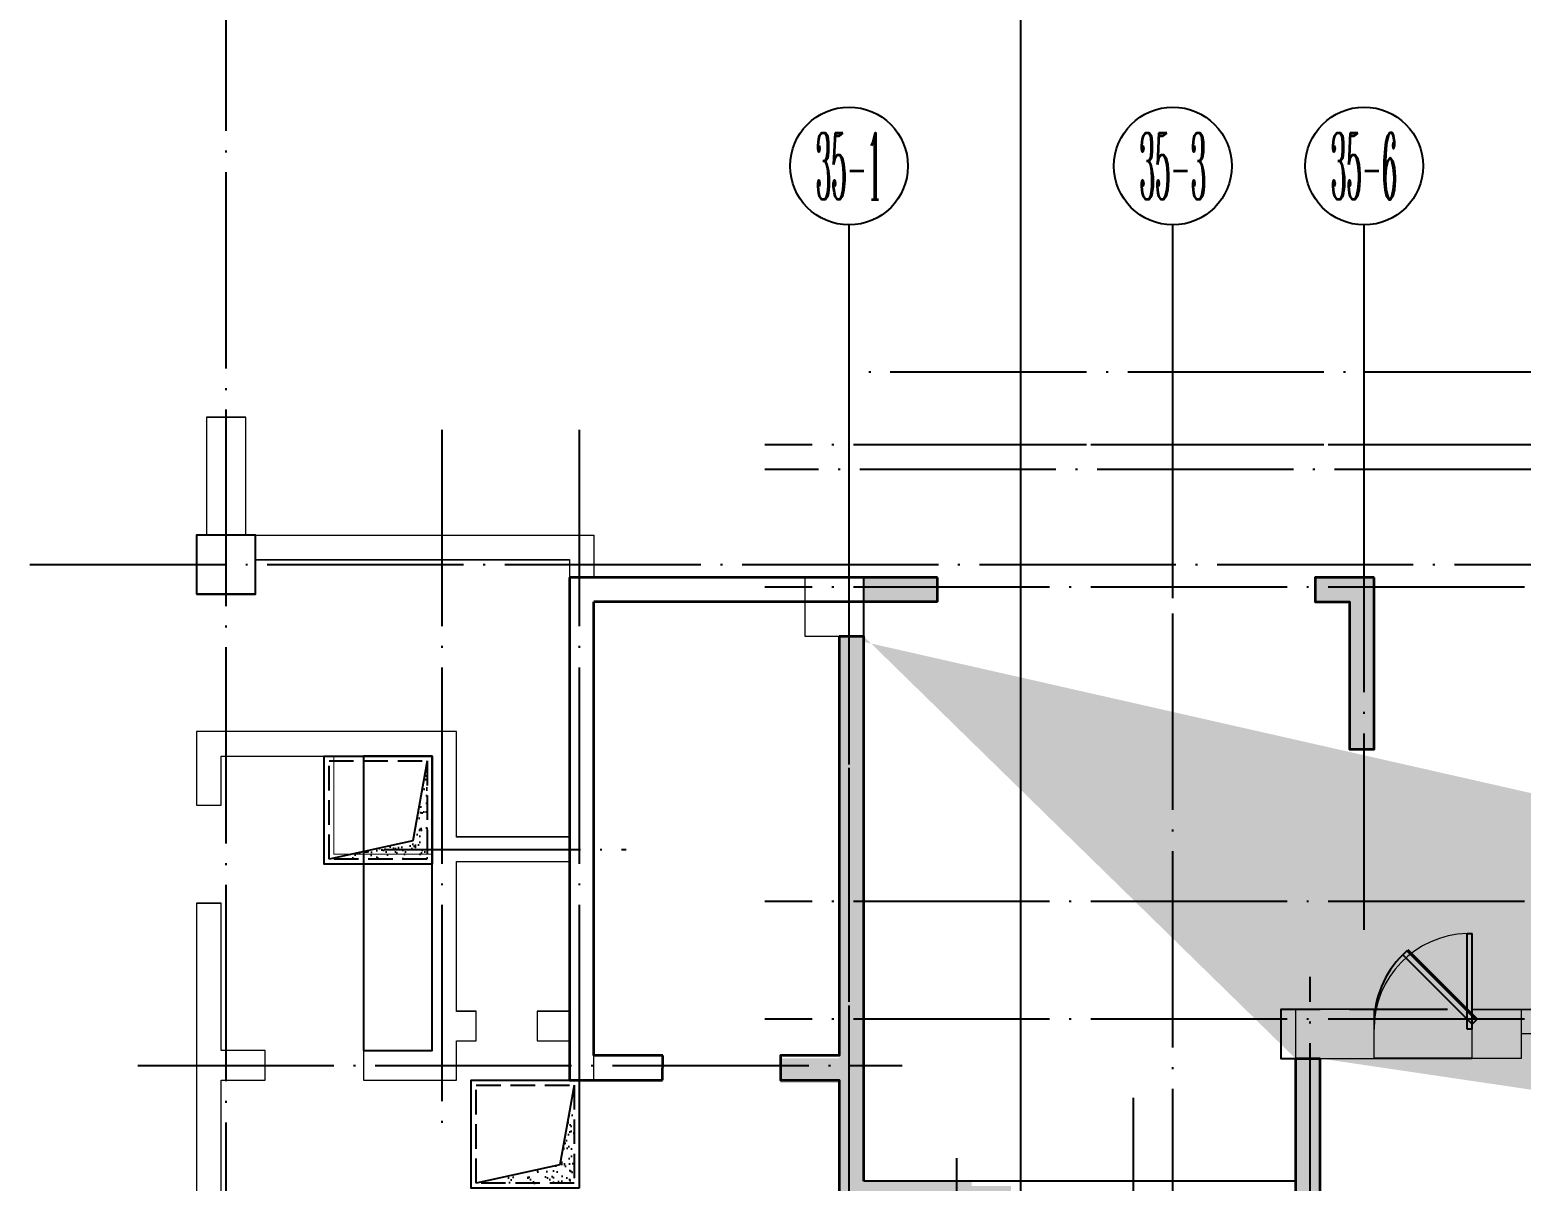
# Model space of a CAD drawing. Extents: x 115549 to 768939, y -502199 to 402497.
# Drawn here: x 281483 to 296683, y -367501 to -355775 of the extents above; entities that cross this region are included whole.
import ezdxf
from ezdxf.enums import TextEntityAlignment as Align

# ---------------------------------------------------------------- set-up
doc = ezdxf.new("R2010")
doc.units = 0
doc.header["$LTSCALE"] = 1000
doc.header["$MEASUREMENT"] = 0
doc.linetypes.add('DASH', pattern=[0.35, 0.25, -0.1])
doc.linetypes.add('DOTE', pattern=[2.4200000000000004, 2, -0.2, 0.02, -0.2])
for name, color, linetype in [('AXIS', 3, 'Continuous'), ('AXIS_TEXT', 7, 'Continuous'), ('COLUMN', 9, 'Continuous'), ('DOTE', 16, 'DOTE'), ('PUB_TEXT', 7, 'Continuous'), ('人防集水坑', 6, 'Continuous'), ('人防－WINDOW', 4, 'Continuous')]:
    doc.layers.add(name, color=color, linetype=linetype)
for name, color, linetype, lineweight in [('renWALL', 8, 'Continuous', 9), ('主楼剪力墙', 212, 'Continuous', 5), ('砼墙', 3, 'Continuous', 35)]:
    doc.layers.add(name, color=color, linetype=linetype, lineweight=lineweight)
doc.styles.add('_TCH_AXIS', font='COMPLEX', dxfattribs={"bigfont": 'GBCBIG'})
doc.styles.add('COMPLEX', font='COMPLEX')

# ---------------------------------------------------------------- blocks, each defined once
blk = doc.blocks.new('qiangzh3333')
at = {"layer": 'COLUMN', "color": 8}
blk.add_lwpolyline([(503087801.038847, 3697142996.264905), (503088401.038847, 3697142996.264905), (503088401.038847, 3697143596.264905), (503087801.038847, 3697143596.264905)], close=True, dxfattribs=at)
for points in [[(503094601.038847, 3697142566.18678), (503094601.038847, 3697143166.18678), (503094001.038847, 3697143166.186779)], [(503099251.038847, 3697138766.18678), (503098851.038847, 3697138766.18678), (503098851.038847, 3697138266.18678), (503099001.0357096, 3697138266.18678), (503099001.0357096, 3697137016.179456), (503097351.0357086, 3697137016.179456), (503094601.0357088, 3697137016.179456)], [(503094601.038847, 3697137016.179456), (503094601.038847, 3697137266.18678)]]:
    blk.add_lwpolyline(points, dxfattribs=at)
at = {"layer": 'renWALL', "color": 8}
for points in [[(503088301.0353444, 3697143596.264905), (503088301.0353444, 3697144796.178967), (503087901.0353444, 3697144796.178967), (503087901.0353444, 3697143596.264905)], [(503101301.0357096, 3697138764.371959), (503101301.0357096, 3697138264.371959), (503100801.0357096, 3697138264.371959), (503100801.0357096, 3697138764.371959), (503101301.0357096, 3697138764.371959), (503102800.5989156, 3697138766.177322), (503102800.6274092, 3697138916.215343), (503102801.0641932, 3697141216.178967), (503105001.0357096, 3697141216.178967), (503105001.0357096, 3697144516.178967)], [(503088401.038847, 3697143596.178967), (503091851.0293374, 3697143596.178967), (503091851.0293371, 3697143166.18678), (503094001.038847, 3697143166.186779), (503094001.038847, 3697142566.18678), (503094351.0357116, 3697142566.18678), (503094351.0357095, 3697138295.791381), (503093750.9972171, 3697138295.791381), (503093750.9972171, 3697138045.791381), (503094351.0357094, 3697138045.791381), (503094351.035709, 3697137266.18678), (503094351.0357089, 3697137128.5), (503094351.0357088, 3697136866.179456), (503094351.0357087, 3697136766.18678), (503094351.0357085, 3697136396.178966), (503093951.0357086, 3697136396.178966), (503093951.0357085, 3697136096.178966), (503094351.0357084, 3697136096.178966), (503094351.0357068, 3697132916.445981), (503093951.0357085, 3697132916.445981), (503093951.0357085, 3697132666.445981), (503094451.0357068, 3697132666.445981), (503095451.038847, 3697132666.445981)], [(503088401.038847, 3697143346.178967), (503091601.0293373, 3697143346.178967), (503091601.029337, 3697143041.18678), (503091601.029335, 3697140521.261382), (503090451.0293345, 3697140521.261383), (503090451.029335, 3697141596.178967), (503087801.0353437, 3697141596.178967), (503087801.0353435, 3697140846.178967), (503088051.0353434, 3697140846.178967), (503088051.0353436, 3697141346.178967), (503090201.0293349, 3697141346.178967), (503090201.0293344, 3697140396.261382), (503090201.0293335, 3697138545.791381), (503090201.0293333, 3697138345.791381), (503089501.0353425, 3697138345.791381), (503089501.0353425, 3697138045.791381), (503090301.0293331, 3697138045.791381), (503090451.0293331, 3697138045.791381), (503090451.0293331, 3697138445.791381), (503090451.0293334, 3697138445.791381), (503090651.0726543, 3697138445.791381), (503090651.0726543, 3697138745.791381), (503090451.0293336, 3697138745.791381), (503090451.0293344, 3697140271.261383), (503091601.0293348, 3697140271.261382), (503091601.0293336, 3697138745.791381), (503091271.0726543, 3697138745.791381), (503091271.0726543, 3697138445.791381), (503091601.0293333, 3697138445.791381), (503091601.0293333, 3697138445.791381), (503091601.0293331, 3697138045.791381), (503091851.0293329, 3697138045.791381), (503091851.029333, 3697138295.791381), (503092550.9972171, 3697138295.791381), (503092550.9972171, 3697138045.791381), (503091851.029333, 3697138045.791381), (503091851.0293334, 3697138545.791381), (503091851.0293349, 3697140396.261382), (503091851.0293369, 3697142916.18678), (503094001.038847, 3697142916.186779)], [(503094601.0357116, 3697142566.18678), (503094601.0357094, 3697138170.791381), (503094601.035709, 3697137266.18678)], [(503088051.035342, 3697136396.178967), (503088051.0353425, 3697138045.791381), (503088501.0353425, 3697138045.791381), (503088501.0353425, 3697138345.791381), (503088051.0353426, 3697138345.791381), (503088051.0353431, 3697139846.178967), (503087801.0353431, 3697139846.178967), (503087801.0353426, 3697138195.791382), (503087801.035342, 3697136396.178967)], [(503097601.0357085, 3697136766.179456), (503099251.0357096, 3697136766.179456), (503099251.0357096, 3697138266.177322), (503099801.0357096, 3697138266.177322), (503099801.0357096, 3697138766.177322), (503099251.038847, 3697138766.177322)]]:
    blk.add_lwpolyline(points, dxfattribs=at)
blk = doc.blocks.new('zhuloujlqtiangchong')
at = {"layer": '主楼剪力墙'}
h = blk.add_hatch(color=253, dxfattribs=at)
h.dxf.hatch_style = 1
h.paths.add_polyline_path([(724222.2208015919, 614270.9931564331), (724222.2208015919, 614420.9931564331), (726322.2208015919, 614420.9931564331), (726322.2208015919, 615070.9931564331), (726122.2208015919, 615070.9931564331), (726122.2208015919, 614620.9931564331), (723922.2208015919, 614620.9931564331), (723922.2208015919, 614270.9931564331), (723922.2208015919, 614020.9931564331), (724222.2208015919, 614020.9931564331)], flags=17)
h.paths.add_polyline_path([(731322.2208015919, 614270.9931564331), (731322.2208015919, 614620.9931564331), (729822.2208015919, 614620.9931564331), (729122.2208015919, 614620.9931564331), (729122.2208015919, 614920.9931564331), (728922.2208015919, 614920.9931564331), (728922.2208015919, 614420.9931564331), (729822.2208015919, 614420.9931564331), (731022.2208015919, 614420.9931564331), (731022.2208015919, 614270.9931564331), (731022.2208015919, 614020.9931564331), (731322.2208015919, 614020.9931564331)], flags=17)
h.paths.add_polyline_path([(739622.2208015919, 614170.9931564331), (739622.2208015919, 612620.9931564331), (738622.2208015919, 612620.9931564331), (738622.2208015919, 612370.9931564331), (739722.2208015919, 612370.9931564331), (740822.2208015919, 612370.9931564331), (740822.2208015919, 612620.9931564331), (739822.2208015919, 612620.9931564331), (739822.2208015919, 614170.9931564331), (740022.2208015919, 614170.9931564331), (740022.2208015919, 614370.9931564331), (739722.2208015919, 614370.9931564331), (739422.2208015919, 614370.9931564331), (739422.2208015919, 614170.9931564331)], flags=17)
h.paths.add_polyline_path([(738722.2208015919, 608270.9931564331), (738722.2208015919, 610020.9931564331), (738522.2208015919, 610020.9931564331), (738522.2208015919, 608520.9931564331), (738122.2208015919, 608520.9931564331), (738122.2208015919, 608270.9931564331)], flags=17)
h.paths.add_polyline_path([(720872.2208015919, 618770.9931564331), (720272.2208015919, 618770.9931564331), (720272.2208015919, 618520.9931564331), (720622.2208015919, 618520.9931564331), (720622.2208015919, 617020.9931564331), (720872.2208015919, 617020.9931564331)])
h.paths.add_polyline_path([(749622.2208015919, 614420.9931564331), (750522.2129890919, 614420.9931564331), (750522.2129890919, 614920.9931564331), (750322.2129890919, 614920.9931564331), (750322.2129890919, 614620.9931564331), (749622.2208015919, 614620.9931564331), (748122.2208015919, 614620.9931564331), (748122.2208015919, 614270.9931564331), (748122.2208015919, 614020.9931564331), (748422.2208015919, 614020.9931564331), (748422.2208015919, 614270.9931564331), (748422.2208015919, 614420.9931564331)], flags=17)
h.paths.add_polyline_path([(745072.2208015919, 618520.9931564331), (745622.2208015919, 618520.9931564331), (745622.2208015919, 618770.9931564331), (744972.2208015919, 618770.9931564331), (744472.2208015919, 618770.9931564331), (744472.2208015919, 618520.9931564331), (744822.2208015919, 618520.9931564331), (744822.2208015919, 617020.9931564331), (745072.2208015919, 617020.9931564331)])
h.paths.add_polyline_path([(740722.2208015919, 608270.9931564331), (741322.2208015919, 608270.9931564331), (741322.2208015919, 608520.9931564331), (740922.2208015919, 608520.9931564331), (740922.2208015919, 610020.9931564331), (740722.2208015919, 610020.9931564331)], flags=17)
h.paths.add_polyline_path([(752422.2129890919, 612470.9931564331), (752422.2129890919, 612670.9931564331), (751822.2129890919, 612670.9931564331), (751222.2129890919, 612670.9931564331), (751222.2129890919, 612470.9931564331), (751697.2129890919, 612470.9931564331), (751697.2129890919, 610820.9931564331), (751697.2129890919, 608270.9931564331), (751947.2129890919, 608270.9931564331), (751947.2129890919, 610820.9931564331), (751947.2129890919, 612470.9931564331)], flags=17)
h.paths.add_polyline_path([(755522.2129890919, 614270.9931564331), (755522.2129890919, 614620.9931564331), (753322.2129890919, 614620.9931564331), (753322.2129890919, 615070.9931564331), (753122.2129890919, 615070.9931564331), (753122.2129890919, 614420.9931564331), (755222.2129890919, 614420.9931564331), (755222.2129890919, 614270.9931564331), (755222.2129890919, 614020.9931564331), (755522.2129890919, 614020.9931564331)], flags=17)
h.paths.add_polyline_path([(758822.2129890919, 618520.9931564331), (759172.2129890919, 618520.9931564331), (759172.2129890919, 618770.9931564331), (758572.2129890919, 618770.9931564331), (758572.2129890919, 617020.9931564331), (758822.2129890919, 617020.9931564331)])
h.paths.add_polyline_path([(741072.2208015919, 618520.9931564331), (741072.2208015919, 618770.9931564331), (740622.2208015919, 618770.9931564331), (739722.2208015919, 618770.9931564331), (738822.2208015919, 618770.9931564331), (738822.2208015919, 618520.9931564331), (739597.2208015919, 618520.9931564331), (739597.2208015919, 616870.9931564331), (739847.2208015919, 616870.9931564331), (739847.2208015919, 618520.9931564331), (740622.2208015919, 618520.9931564331)])
h.paths.add_polyline_path([(748722.2208015919, 612370.9931564331), (748972.2208015919, 612370.9931564331), (748972.2208015919, 608270.9931564331), (748322.2208015919, 608270.9931564331), (748322.2208015919, 608520.9931564331), (748722.2208015919, 608520.9931564331)], flags=17)
h.paths.add_polyline_path([(724172.2208015919, 618520.9931564331), (724172.2208015919, 619971.0041861534), (726072.2208015919, 619970.9867229462), (726072.2208015919, 618320.9931564331), (726322.2208015919, 618320.9931564331), (726322.2208015919, 620120.9853439331), (726322.2208015919, 620760.9853439331), (728922.2208015919, 620760.9853439331), (728922.2208015919, 620120.9853439331), (728922.2208015919, 618320.9931564331), (729172.2208015919, 618320.9931564331), (729172.2208015919, 619970.9867229462), (729872.2214835882, 619970.9931564331), (731072.2208015919, 619970.9931564331), (731072.2208015919, 619870.9931564331), (731072.2208015919, 618520.9931564331), (731722.2208015919, 618520.9931564331), (734372.2208015919, 618520.9931564331), (734372.2208015919, 617020.9931564331), (734622.2208015919, 617020.9931564331), (734622.2208015919, 618520.9931564331), (734972.2208015919, 618520.9931564331), (734972.2208015919, 618770.9931564331), (731722.2208015919, 618770.9931564331), (731322.2208015919, 618770.9931564331), (731322.2208015919, 619870.9931564331), (731322.2208015919, 620220.9931564331), (729872.2203384042, 620220.9931564331), (729172.2208015919, 620220.9867229462), (729172.2208015919, 621010.9853439331), (726072.2208015919, 621010.9853439331), (726072.2208015919, 620220.9867229462), (723922.2208015919, 620221.0064840317), (723922.2208015919, 619870.9931564331), (723922.2208015919, 618770.9931564331), (723522.2208015919, 618770.9931564331), (723522.2208015919, 618520.9931564331)])
h.paths.add_polyline_path([(748372.2208015919, 618520.9931564331), (748372.2208015919, 619870.9931564331), (748372.2208015919, 619970.9931564331), (750272.2129890919, 619970.9931564331), (750272.2129890919, 618320.9931564331), (750522.2129890919, 618320.9931564331), (750522.2129890919, 620120.9931564331), (750522.2129890919, 620760.9931564331), (753122.2129890919, 620760.9931564331), (753122.2129890919, 620120.9931564331), (753122.2129890919, 618320.9931564331), (753372.2129890919, 618320.9931564331), (753372.2129890919, 619970.9931564331), (754072.2129890919, 619970.9931564331), (755272.2129890919, 619970.9931564331), (755272.2129890919, 619870.9931564331), (755272.2129890919, 618520.9931564331), (755922.2129890919, 618520.9931564331), (755922.2129890919, 618770.9931564331), (755522.2129890919, 618770.9931564331), (755522.2129890919, 619870.9931564331), (755522.2129890919, 620220.9931564331), (754072.2129890919, 620220.9931564331), (753372.2129890919, 620220.9931564331), (753372.2129890919, 621010.9931564331), (750272.2129890919, 621010.9931564331), (750272.2129890919, 620220.9931564331), (748122.2208015919, 620220.9931564331), (748122.2208015919, 619870.9931564331), (748122.2208015919, 618770.9931564331), (747722.2208015919, 618770.9931564331), (747722.2208015919, 618520.9931564331)])
h.paths.add_polyline_path([(766772.2129890919, 615300.9853439331), (766772.2129890919, 618770.9931564331), (763922.2129890919, 618770.9931564331), (763022.2129890919, 618770.9931564331), (763022.2129890919, 618520.9931564331), (763772.2129890919, 618520.9931564331), (763772.2129890919, 616870.9931564331), (763772.2129890919, 614270.9931564331), (763772.2129890919, 613570.9931564331), (763772.2129890919, 612970.9931564331), (763772.2129890919, 612620.9931564331), (762672.2129890919, 612620.9931564331), (762672.2129890919, 612570.9931564331), (762272.2129890919, 612570.9931564331), (762272.2129890919, 612370.9931564331), (762672.2129890919, 612370.9931564331), (762672.2129890919, 612170.9931564331), (762672.2129890919, 610020.9931564331), (762672.2129890919, 608520.9931564331), (762322.2129890919, 608520.9931564331), (762322.2129890919, 608270.9931564331), (762922.2129890919, 608270.9931564331), (762922.2129890919, 610020.9931564331), (762922.2129890919, 612170.9931564331), (762922.2129890919, 612370.9931564331), (764022.2129890919, 612370.9931564331), (764022.2129890919, 612970.9931564331), (764022.2129890919, 613470.9931564331), (764622.2286140919, 613470.9931564331), (764622.2286140919, 613720.9931564331), (764022.2129890919, 613720.9931564331), (764022.2129890919, 614270.9931564331), (764022.2129890919, 616870.9931564331), (764022.2129890919, 618520.9931564331), (765872.2286140919, 618520.9931564331), (766522.2129890919, 618520.9931564331), (766522.2129890919, 615300.9853439331), (766522.2129890919, 613720.9931564331), (765872.2286140919, 613720.9931564331), (765822.2286140919, 613720.9931564331), (765822.2286140919, 613470.9931564331), (765872.2286140919, 613470.9931564331), (766772.2129890919, 613470.9931564331)])
edge = h.paths.add_edge_path()
edge.add_line((758022.2129890919, 608270.9931564331), (758022.2129890919, 608520.9931564331))
edge.add_line((715422.2208015919, 618170.9931564331), (715422.2208015919, 616870.9931564331))
edge.add_line((715422.2208015919, 616870.9931564331), (715422.2208015919, 614270.9931564331))
edge.add_line((715422.2208015919, 614270.9931564331), (715422.2208015919, 613871.0209380689))
edge.add_line((715422.2208015919, 613871.0209383965), (714822.2485022082, 613871.1875973685))
edge.add_line((714822.2485021949, 613871.1875972748), (714822.179057753, 613621.1876069199))
edge.add_line((714822.1790577173, 613621.1876068115), (715422.220801543, 613621.0209285493))
edge.add_line((715422.2208015919, 613621.0209283829), (715422.2208015919, 612370.9931563921))
edge.add_line((715422.2208015919, 612370.9931564331), (716522.2208015919, 612370.9931564331))
edge.add_line((716522.2208015919, 612370.9931564331), (716522.2208015919, 612170.9931564331))
edge.add_line((716522.2208015919, 612170.9931564331), (716522.2208015919, 610020.9931564331))
edge.add_line((716522.2208015919, 610020.9931564331), (716522.2208015919, 608270.9931564331))
edge.add_line((716522.2208015919, 608270.9931564331), (717122.2208015919, 608270.9931564331))
edge.add_line((717122.2208015919, 608270.9931564331), (717122.2208015919, 608520.9931564331))
edge.add_line((717122.2208015919, 608520.9931564331), (716772.2208015919, 608520.9931564331))
edge.add_line((716772.2208015919, 608520.9931564331), (716772.2208015919, 610020.9931564331))
edge.add_line((716772.2208015919, 610020.9931564331), (716772.2208015919, 612170.9931564331))
edge.add_line((716772.2208015919, 612170.9931564331), (716772.2208015919, 612370.9931564331))
edge.add_line((716772.2208015919, 612370.9931564331), (717172.2208015919, 612370.9931564331))
edge.add_line((717172.2208015919, 612370.9931564331), (717172.2208015919, 612570.9931564331))
edge.add_line((717172.2208015919, 612570.9931564331), (716772.2208015919, 612570.9931564331))
edge.add_line((716772.2208015919, 612570.9931564331), (716772.2208015919, 612620.9931564331))
edge.add_line((716772.2208015919, 612620.9931564331), (715672.2208015919, 612620.9931564331))
edge.add_line((715672.2208015919, 612620.9931564331), (715672.2208015919, 613770.9931564331))
edge.add_line((715672.2208015919, 613770.9931564331), (715672.2208015919, 614270.9931564331))
edge.add_line((715672.2208015919, 614270.9931564331), (715672.2208015919, 616870.9931564331))
edge.add_line((715672.2208015919, 616870.9931564331), (715672.2208015919, 618170.9931564331))
edge.add_line((720072.2208015919, 613870.9931564331), (720072.2208015919, 612470.9931564331))
edge.add_line((720072.2208015919, 612470.9931564331), (720072.2208015919, 610020.9931564331))
edge.add_line((720072.2208015919, 610020.9931564331), (720072.2208015919, 608520.9931564331))
edge.add_line((720072.2208015919, 608520.9931564331), (719722.2208015919, 608520.9931564331))
edge.add_line((719722.2208015919, 608520.9931564331), (719722.2208015919, 608270.9931564331))
edge.add_line((719722.2208015919, 608270.9931564331), (720222.2208015919, 608270.9931564331))
edge.add_line((720222.2208015919, 608270.9931564331), (720522.2208015919, 608270.9931564331))
edge.add_line((720522.2208015919, 608270.9931564331), (720522.2208015919, 607470.9931564331))
edge.add_line((720522.2208015919, 607470.9931564331), (720722.2208015919, 607470.9931564331))
edge.add_line((720722.2208015919, 607470.9931564331), (720722.2208015919, 608520.9931564331))
edge.add_line((720722.2208015919, 608520.9931564331), (720322.2208015919, 608520.9931564331))
edge.add_line((720322.2208015919, 608520.9931564331), (720322.2208015919, 610020.9931564331))
edge.add_line((720322.2208015919, 610020.9931564331), (720322.2208015919, 612470.9931564331))
edge.add_line((720322.2208015919, 612470.9931564331), (720322.2208015919, 613870.9931564331))
edge.add_line((730472.2208015919, 612370.9931564331), (730472.2208015919, 608270.9931564331))
edge.add_line((730472.2208015919, 608270.9931564331), (731122.2208015919, 608270.9931564331))
edge.add_line((731122.2208015919, 608270.9931564331), (731122.2208015919, 608520.9931564331))
edge.add_line((731122.2208015919, 608520.9931564331), (730722.2208015919, 608520.9931564331))
edge.add_line((730722.2208015919, 608520.9931564331), (730722.2208015919, 612370.9931564331))
edge.add_line((724522.2208015919, 612370.9931564331), (724522.2208015919, 608520.9931564331))
edge.add_line((724522.2208015919, 608520.9931564331), (724122.2208015919, 608520.9931564331))
edge.add_line((724122.2208015919, 608520.9931564331), (724122.2208015919, 608270.9931564331))
edge.add_line((724122.2208015919, 608270.9931564331), (724772.2208015919, 608270.9931564331))
edge.add_line((724772.2208015919, 608270.9931564331), (724772.2208015919, 612370.9931564331))
edge.add_line((744272.2208015919, 613870.9931564331), (744272.2208015919, 612470.9931564331))
edge.add_line((744272.2208015919, 612470.9931564331), (744272.2208015919, 610020.9931564331))
edge.add_line((744272.2208015919, 610020.9931564331), (744272.2208015919, 608520.9931564331))
edge.add_line((744272.2208015919, 608520.9931564331), (743922.2208015919, 608520.9931564331))
edge.add_line((743922.2208015919, 608520.9931564331), (743922.2208015919, 608270.9931564331))
edge.add_line((743922.2208015919, 608270.9931564331), (744422.2208015919, 608270.9931564331))
edge.add_line((744422.2208015919, 608270.9931564331), (744722.2208015919, 608270.9931564331))
edge.add_line((744722.2208015919, 608270.9931564331), (744722.2208015919, 607470.9931564331))
edge.add_line((744722.2208015919, 607470.9931564331), (744922.2208015919, 607470.9931564331))
edge.add_line((744922.2208015919, 607470.9931564331), (744922.2208015919, 608520.9931564331))
edge.add_line((744922.2208015919, 608520.9931564331), (744522.2208015919, 608520.9931564331))
edge.add_line((744522.2208015919, 608520.9931564331), (744522.2208015919, 610020.9931564331))
edge.add_line((744522.2208015919, 610020.9931564331), (744522.2208015919, 612470.9931564331))
edge.add_line((744522.2208015919, 612470.9931564331), (744522.2208015919, 613870.9931564331))
edge.add_line((759122.2129890919, 613870.9931564331), (759122.2129890919, 612470.9931564331))
edge.add_line((759122.2129890919, 612470.9931564331), (759122.2129890919, 610020.9931564331))
edge.add_line((759122.2129890919, 610020.9931564331), (759122.2129890919, 608520.9931564331))
edge.add_line((759122.2129890919, 608520.9931564331), (758822.2129890919, 608520.9931564331))
edge.add_line((758822.2129890919, 608520.9931564331), (758022.2129890919, 608520.9931564331))
edge.add_line((758022.2129890919, 608270.9931564331), (758722.2129890919, 608270.9931564331))
edge.add_line((758722.2129890919, 608270.9931564331), (758722.2129890919, 607470.9931564331))
edge.add_line((758722.2129890919, 607470.9931564331), (758922.2129890919, 607470.9931564331))
edge.add_line((758922.2129890919, 607470.9931564331), (758922.2129890919, 608270.9931564331))
edge.add_line((758922.2129890919, 608270.9931564331), (759222.2129890919, 608270.9931564331))
edge.add_line((759222.2129890919, 608270.9931564331), (759722.2129890919, 608270.9931564331))
edge.add_line((759722.2129890919, 608270.9931564331), (759722.2129890919, 608520.9931564331))
edge.add_line((759722.2129890919, 608520.9931564331), (759372.2129890919, 608520.9931564331))
edge.add_line((759372.2129890919, 608520.9931564331), (759372.2129890919, 610020.9931564331))
edge.add_line((759372.2129890919, 610020.9931564331), (759372.2129890919, 612470.9931564331))
edge.add_line((759372.2129890919, 612470.9931564331), (759372.2129890919, 613870.9931564331))
edge.add_line((754672.2129890919, 612370.9931564331), (754672.2129890919, 608270.9931564331))
edge.add_line((754672.2129890919, 608270.9931564331), (755322.2129890919, 608270.9931564331))
edge.add_line((755322.2129890919, 608270.9931564331), (755322.2129890919, 608520.9931564331))
edge.add_line((755322.2129890919, 608520.9931564331), (754922.2129890919, 608520.9931564331))
edge.add_line((754922.2129890919, 608520.9931564331), (754922.2129890919, 612370.9931564331))
h.paths.add_polyline_path([(734922.2208015919, 611170.985833168), (735172.2208015919, 611170.9858326912), (735172.2208015919, 613870.9931564331), (734922.2208015919, 613870.9931564331)])
h.paths.add_polyline_path([(735172.2208015919, 609970.9858326912), (734922.2208015919, 609970.9858326912), (734922.2208015919, 608520.9931564331), (733722.2208015919, 608520.9931564331), (733722.2208015919, 608270.9931564331), (734522.2208015919, 608270.9931564331), (734522.2208015919, 607470.9931564331), (734722.2208015919, 607470.9931564331), (734722.2208015919, 608270.9931564331), (735522.2208015919, 608270.9931564331), (735522.2208015919, 608520.9931564331), (735172.2208015919, 608520.9931564331)])
h.paths.add_polyline_path([(727497.2208015919, 610445.9858322144), (727747.2208016515, 610445.9858322144), (727747.2208015919, 612470.9931564331), (728222.2208015919, 612470.9931564331), (728222.2208015919, 612670.9931564331), (727022.2208015919, 612670.9931564331), (727022.2208015919, 612470.9931564331), (727497.2208015919, 612470.9931564331)])
h.paths.add_polyline_path([(727747.2208015919, 609245.985833168), (727497.2208015919, 609245.9858326912), (727497.2208015919, 608270.9931564331), (727747.2208015919, 608270.9931564331)])
h = blk.add_hatch(color=253, dxfattribs=at)
h.dxf.hatch_style = 1
h.paths.add_polyline_path([(720072.2208015919, 613870.9931564331), (720322.2208015919, 613870.9931564331), (720322.2208015919, 612470.9931564331), (720322.2208015919, 610020.9931564331), (720322.2208015919, 608520.9931564331), (720722.2208015919, 608520.9931564331), (720722.2208015919, 607470.9931564331), (720522.2208015919, 607470.9931564331), (720522.2208015919, 608270.9931564331), (720222.2208015919, 608270.9931564331), (719722.2208015919, 608270.9931564331), (719722.2208015919, 608520.9931564331), (720072.2208015919, 608520.9931564331), (720072.2208015919, 610020.9931564331), (720072.2208015919, 612470.9931564331)])
h.paths.add_polyline_path([(724522.2208015919, 612370.9931564331), (724772.2208015919, 612370.9931564331), (724772.2208015919, 608270.9931564331), (724122.2208015919, 608270.9931564331), (724122.2208015919, 608520.9931564331), (724522.2208015919, 608520.9931564331)])
h.paths.add_polyline_path([(730472.2208015919, 612370.9931564331), (730722.2208015919, 612370.9931564331), (730722.2208015919, 608520.9931564331), (731122.2208015919, 608520.9931564331), (731122.2208015919, 608270.9931564331), (730472.2208015919, 608270.9931564331)])
edge = h.paths.add_edge_path()
edge.add_line((716422.2208015919, 618520.9931564331), (716422.2208015919, 618770.9931564331))
h.paths.add_polyline_path([(715422.2094482183, 613871.0209417343), (715422.1400039196, 613621.020951271), (715422.2208015919, 613621.0209283829), (715422.2208015919, 612370.9931564331), (716522.2208015919, 612370.9931564331), (716522.2208015919, 608270.9931564331), (717122.2208015919, 608270.9931564331), (717122.2208015919, 608520.9931564331), (716772.2208015919, 608520.9931564331), (716772.2208015919, 612370.9931564331), (717172.2208015919, 612370.9931564331), (717172.2208015919, 612570.9931564331), (716772.2208015919, 612570.9931564331), (716772.2208015919, 612620.9931564331), (715672.2208015919, 612620.9931564331), (715672.2208015919, 618170.9931564331), (715422.2208015919, 618170.9931564331), (715422.2208015919, 613871.0209383965)])
h.paths.add_polyline_path([(744522.2208015919, 609970.9858322144), (744272.2208016515, 609970.9858322144), (744272.2208015919, 608520.9931564331), (743922.2208015919, 608520.9931564331), (743922.2208015919, 608270.9931564331), (744722.2208015919, 608270.9931564331), (744722.2208015919, 607470.9931564331), (744922.2208015919, 607470.9931564331), (744922.2208015919, 608520.9931564331), (744522.2208015919, 608520.9931564331)])
h.paths.add_polyline_path([(744272.2208015323, 611170.9858312607), (744522.2208015323, 611170.9858317375), (744522.2208015919, 613870.9931564331), (744272.2208015919, 613870.9931564331)])
h = blk.add_hatch(color=253, dxfattribs=at)
h.dxf.hatch_style = 1
h.paths.add_polyline_path([(716422.2208015919, 618520.9931564331), (715672.2208015323, 618520.9931564331), (715672.2208015323, 618770.9931564331), (716422.2208015919, 618770.9931564331)])
at = {"layer": '主楼剪力墙', "color": 253}
blk.add_lwpolyline([(716422.2208015919, 618520.9931564331), (715672.2208015323, 618520.9931564331), (715672.2208015323, 618770.9931564331), (716422.2208015919, 618770.9931564331)], close=True, dxfattribs=at)
blk = doc.blocks.new('asdfqwer')
at = {"ltscale": 10}
h = blk.add_hatch(dxfattribs=at)
h.set_pattern_fill('AR-SAND', color=6, scale=50, style=0)
h.set_pattern_definition([(37.50000000000001, (0, 0), (-4.000078239960125, 122.3533093323356), [0, -96.52, 0, -107.95, 0, -103.1875]), (7.499999999999999, (0, 0), (112.3808207845006, 179.2062751420885), [0, -52.07000000000001, 0, -86.995, 0, -33.3375]), (327.5, (-78.105, 0), (197.7480925603645, 0.3592961696364028), [0, -31.75, 0, -114.3, 0, -149.225]), (317.5, (-78.105, 0), (190.8891131180743, 55.73233081430404), [0, -15.875, 0, -74.92999999999999, 0, -85.725])])
h.paths.add_polyline_path([(477311.1162526845, 229083.757494817), (476311.1162526844, 229083.757494817), (476311.1162526844, 228083.7574948172), (476458.3371828603, 228897.4432301149)])
at = {"color": 6}
for p, q in [((476458.3371828604, 228897.4432301149), (477311.1162526845, 229083.757494817)), ((476311.1162526845, 228083.757494817), (476458.3371828604, 228897.4432301149))]:
    blk.add_line(p, q, dxfattribs=at)
blk.add_lwpolyline([(476261.1162526845, 229133.757494817), (477361.1162526845, 229133.757494817), (477361.1162526845, 228033.757494817), (476261.1162526845, 228033.757494817)], close=True, dxfattribs=at)
at = {"color": 6, "linetype": 'DASH'}
blk.add_lwpolyline([(476311.1162526845, 229083.757494817), (477311.1162526845, 229083.757494817), (477311.1162526845, 228083.757494817), (476311.1162526845, 228083.757494817)], close=True, dxfattribs=at)
blk = doc.blocks.new('$DorLib2D$00000084')
for p, q in [((-0.207106781192806, 0.8071067811842454), (-0.1599663291136721, 0.8542472332633508)), ((0.4999999999938609, 0.09999999999763531), (-0.2071067811926923, 0.8071067811842454)), ((0.4999999999938609, 0.09999999999763531), (0.5471404520728811, 0.1471404520767408))]:
    blk.add_line(p, q)
at = {"const_width": 0.03333333333333334}
blk.add_lwpolyline([(0.5471404520728811, 0.1471404520767408), (-0.1599663291136721, 0.8542472332634077)], dxfattribs=at)
blk.add_arc((0.4999999999938609, 0.09999999999763531), 1.000000000000078, 135, 180)
blk = doc.blocks.new('gangjinhunningtuqiang')
at = {"layer": '砼墙', "color": 8}
for p, q in [((712672.2208015919, 618770.9931564331), (712672.2208015919, 613650.7116684914)), ((716422.2208015919, 618770.9931564331), (712672.2208015919, 618770.9931564331)), ((716422.2208015919, 618520.9931564331), (716422.2208015919, 618770.9931564331)), ((712922.2208015919, 613900.6422333717), (712922.2208015919, 618520.9931564331)), ((716422.2208015919, 618520.9931564331), (712922.2208015919, 618520.9931564331)), ((715422.2208015919, 618170.9931564331), (715672.2208015919, 618170.9931564331)), ((713622.2485485077, 613900.4477815628), (712922.2208015919, 613900.6422333717)), ((713622.1791040301, 613650.4477910995), (713622.2485485077, 613900.4477815628)), ((720072.2208015919, 613870.9931564331), (720322.2208015919, 613870.9931564331)), ((712672.2208015919, 613650.7116684914), (713622.1791040301, 613650.4477910995))]:
    blk.add_line(p, q, dxfattribs=at)
blk.add_lwpolyline([(720872.2208015919, 618770.9931564331), (720272.2208015919, 618770.9931564331), (720272.2208015919, 618520.9931564331), (720622.2208015919, 618520.9931564331), (720622.2208015919, 617020.9931564331), (720872.2208015919, 617020.9931564331)], close=True, dxfattribs=at)
for points in [[(715422.2208015919, 618170.9931564331), (715422.2208015919, 616870.9931564331), (715422.2208015919, 614270.9931564331), (715422.2208015919, 613899.9477891922), (714822.2485021949, 613900.1144480705), (714822.1790577173, 613650.1144576073), (715422.2208015919, 613649.9477791786), (715422.2208015919, 612370.9931564331)], [(715672.2208015919, 612620.9931564331), (715672.2208015919, 613799.9200072289), (715672.2208015919, 614270.9931564331), (715672.2208015919, 616870.9931564331), (715672.2208015919, 618170.9931564331)], [(720072.2208015919, 613870.9931564331), (720072.2208015919, 612470.9931564331), (720072.2208015919, 610020.9931564331), (720072.2208015919, 608520.9931564331), (719722.2208015919, 608520.9931564331), (719722.2208015919, 608270.9931564331), (720222.2208015919, 608270.9931564331), (720522.2208015919, 608270.9931564331), (720522.2208015919, 607470.9931564331), (720722.2208015919, 607470.9931564331), (720722.2208015919, 608520.9931564331), (720322.2208015919, 608520.9931564331), (720322.2208015919, 610020.9931564331), (720322.2208015919, 612470.9931564331), (720322.2208015919, 613870.9931564331)]]:
    blk.add_lwpolyline(points, dxfattribs=at)
blk = doc.blocks.new('$DorLib2D$00000001')
for p, q in [((0.45, 0.9750000000000001), (0.5000000000000002, 0.9750000000000001)), ((0.45, 0), (0.45, 0.9750000000000001)), ((0.5, 0), (0.5, 0.9750000000000001)), ((0.5, 0), (0.45, 0))]:
    blk.add_line(p, q)
at = {"lineweight": 13}
blk.add_arc((0.475, 0), 0.975, 91.4692835813538, 180, dxfattribs=at)
blk = doc.blocks.new('saaaa')
at = {"layer": 'COLUMN', "color": 8}
for p, q in [((504756089.8447793, 3696204393.402137), (504755489.8447793, 3696204393.402137)), ((504755489.8447793, 3696204393.402137), (504755489.8447793, 3696203793.402137)), ((504756089.8447793, 3696203793.402137), (504756089.8447793, 3696204393.402137)), ((504762289.8447793, 3696203963.324012), (504761689.8447793, 3696203963.324011)), ((504762289.8447793, 3696203363.324012), (504762289.8447793, 3696203963.324012)), ((504755489.8447793, 3696203793.402137), (504756089.8447793, 3696203793.402137)), ((504762289.8447793, 3696197813.316688), (504762289.8447793, 3696198063.324012))]:
    blk.add_line(p, q, dxfattribs=at)
at = {"layer": 'renWALL', "color": 8}
for p, q in [((504755989.8412767, 3696205593.316199), (504755589.8412767, 3696205593.316199)), ((504755589.8412767, 3696205593.316199), (504755589.8412767, 3696204393.402137)), ((504755989.8412767, 3696204393.402137), (504755989.8412767, 3696205593.316199)), ((504756089.8447793, 3696204393.316199), (504759539.8352697, 3696204393.316198)), ((504759539.8352697, 3696204393.316198), (504759539.8352694, 3696203963.324012)), ((504756089.8447793, 3696204143.316199), (504759289.8352696, 3696204143.316198)), ((504759289.8352696, 3696204143.316198), (504759289.8352693, 3696203838.324012)), ((504759539.8352694, 3696203963.324012), (504761689.8447793, 3696203963.324011)), ((504761689.8447793, 3696203963.324011), (504761689.8447793, 3696203363.324012)), ((504759289.8352693, 3696203838.324012), (504759289.8352673, 3696201318.398614)), ((504759539.8352672, 3696201193.398614), (504759539.8352692, 3696203713.324012)), ((504759539.8352692, 3696203713.324012), (504761689.8447793, 3696203713.324011)), ((504761689.8447793, 3696203363.324012), (504762039.8416439, 3696203363.324012)), ((504762039.8416439, 3696203363.324012), (504762039.8416418, 3696199092.928613)), ((504762289.8416439, 3696203363.324012), (504762289.8416417, 3696198967.928613)), ((504758139.8352673, 3696202393.316199), (504755489.841276, 3696202393.316199)), ((504755489.841276, 3696202393.316199), (504755489.8412758, 3696201643.316199)), ((504758139.8352668, 3696201318.398614), (504758139.8352673, 3696202393.316199)), ((504755739.8412757, 3696201643.316199), (504755739.8412759, 3696202143.316199)), ((504755739.8412759, 3696202143.316199), (504757889.8352672, 3696202143.316199)), ((504757889.8352672, 3696202143.316199), (504757889.8352667, 3696201193.398614)), ((504755489.8412758, 3696201643.316199), (504755739.8412757, 3696201643.316199)), ((504759289.8352673, 3696201318.398614), (504758139.8352668, 3696201318.398614)), ((504757889.8352667, 3696201193.398614), (504757889.8352658, 3696199342.928613)), ((504759539.8352657, 3696199342.928613), (504759539.8352672, 3696201193.398614)), ((504758139.8352659, 3696199542.928613), (504758139.8352666, 3696201068.398614)), ((504758139.8352666, 3696201068.398614), (504759289.8352671, 3696201068.398614)), ((504759289.8352671, 3696201068.398614), (504759289.8352659, 3696199542.928613)), ((504755739.8412754, 3696200643.316199), (504755489.8412754, 3696200643.316199)), ((504755489.8412754, 3696200643.316199), (504755489.8412749, 3696198992.928614)), ((504755739.8412749, 3696199142.928613), (504755739.8412754, 3696200643.316199)), ((504758339.8785866, 3696199542.928613), (504758139.8352659, 3696199542.928613)), ((504758339.8785866, 3696199242.928613), (504758339.8785866, 3696199542.928613)), ((504759289.8352659, 3696199542.928613), (504758959.8785866, 3696199542.928613)), ((504758959.8785866, 3696199542.928613), (504758959.8785866, 3696199242.928613)), ((504767489.8416418, 3696199563.314554), (504766689.8447793, 3696199563.314554)), ((504766689.8447793, 3696199563.314554), (504766689.8447793, 3696199063.324012)), ((504767489.8416418, 3696199063.314554), (504767489.8416418, 3696199563.314554)), ((504768489.8416418, 3696199063.314554), (504768489.8416418, 3696199563.314554)), ((504768489.8416418, 3696199563.314554), (504768989.8416418, 3696199563.314554)), ((504768989.8416418, 3696199563.314554), (504768989.8416418, 3696199063.314554)), ((504768989.8416418, 3696199563.314554), (504770489.4048479, 3696199563.314554)), ((504757889.8352658, 3696199342.928613), (504757889.8352656, 3696199142.928613)), ((504759539.8352653, 3696198842.928613), (504759539.8352657, 3696199342.928613)), ((504770739.3573752, 3696199313.314554), (504768989.8416418, 3696199313.314554)), ((504756189.8412748, 3696199142.928613), (504755739.8412749, 3696199142.928613)), ((504756189.8412747, 3696198842.928613), (504756189.8412748, 3696199142.928613)), ((504757889.8352656, 3696199142.928613), (504757189.8412748, 3696199142.928613)), ((504757189.8412748, 3696199142.928613), (504757189.8412747, 3696198842.928613)), ((504758139.8352653, 3696198842.928613), (504758139.8352653, 3696199242.928613)), ((504758139.8352653, 3696199242.928613), (504758139.8352657, 3696199242.928613)), ((504758139.8352657, 3696199242.928613), (504758339.8785866, 3696199242.928613)), ((504758959.8785866, 3696199242.928613), (504759289.8352656, 3696199242.928613)), ((504759289.8352656, 3696199242.928613), (504759289.8352656, 3696199242.928613)), ((504759289.8352656, 3696199242.928613), (504759289.8352653, 3696198842.928613)), ((504755489.8412749, 3696198992.928614), (504755489.8412743, 3696197193.316199)), ((504759539.8352652, 3696198842.928613), (504759539.8352653, 3696199092.928613)), ((504759539.8352653, 3696199092.928613), (504760239.8031494, 3696199092.928613)), ((504760239.8031494, 3696199092.928613), (504760239.8031494, 3696198842.928613)), ((504762039.8416418, 3696199092.928613), (504761439.8031494, 3696199092.928613)), ((504761439.8031494, 3696199092.928613), (504761439.8031494, 3696198842.928613)), ((504766689.8416418, 3696199063.322059), (504766789.8447793, 3696199063.324012)), ((504766689.8416418, 3696197813.316688), (504766689.8416418, 3696199063.322059)), ((504766689.8447793, 3696199063.324012), (504767232.0481342, 3696199063.314554)), ((504766939.8416418, 3696197563.316688), (504766939.8416418, 3696199059.040966)), ((504767232.0481342, 3696199063.314554), (504767489.8416418, 3696199063.314554)), ((504768989.8416418, 3696199063.314554), (504768489.8416418, 3696199063.314554)), ((504755739.8412743, 3696197193.316199), (504755739.8412748, 3696198842.928613)), ((504755739.8412748, 3696198842.928613), (504756189.8412747, 3696198842.928613)), ((504757189.8412747, 3696198842.928613), (504757989.8352654, 3696198842.928613)), ((504757989.8352654, 3696198842.928613), (504758139.8352653, 3696198842.928613)), ((504759289.8352653, 3696198842.928613), (504759539.8352652, 3696198842.928613)), ((504760239.8031494, 3696198842.928613), (504759539.8352653, 3696198842.928613)), ((504761439.8031494, 3696198842.928613), (504762039.8416417, 3696198842.928613)), ((504762039.8416417, 3696198842.928613), (504762039.8416412, 3696198063.324012)), ((504762289.8416417, 3696198967.928613), (504762289.8416412, 3696198063.324012)), ((504762039.8416412, 3696198063.324012), (504762039.8447794, 3696198063.324012)), ((504762039.8447794, 3696198063.324012), (504762039.8447794, 3696197563.324012)), ((504762289.8416411, 3696197813.316688), (504765039.8416409, 3696197813.316688)), ((504765039.8416409, 3696197813.316688), (504766689.8416418, 3696197813.316688))]:
    blk.add_line(p, q, dxfattribs=at)
blk = doc.blocks.new('_AXISO')
blk.add_circle((0, 0), 0.5)
at = {"layer": 'AXIS_TEXT', "style": 'COMPLEX', "width": 1.041666666666667}
blk.add_attdef('A', text='', height=0.56, dxfattribs=at).set_placement((-0.25, -0.28), (0.25, -0.28), align=Align.FIT)
blk = doc.blocks.new('35-6')
at = {"layer": 'AXIS'}
for p, q in [((2500037.360933462, -924697.6625975261), (2500037.360933462, -920897.6625975261)), ((2503337.360933461, -924697.6625975262), (2503337.360933461, -920897.6625975262)), ((2505287.360933461, -924697.6625975263), (2505287.360933461, -920897.6625975263))]:
    blk.add_line(p, q, dxfattribs=at)
ref = blk.add_blockref('_AXISO', (2500037.360933462, -920297.6625975261), dxfattribs=dict(at, xscale=1200, yscale=1200, zscale=1200))
ref.add_attrib('A', '35-1', dxfattribs={"layer": 'AXIS_TEXT', "height": 678.8225099390856, "style": '_TCH_AXIS', "width": 0.2837837837836857}).set_placement((2499697.949678493, -920637.0738524955), (2500376.772188432, -920637.0738524955), align=Align.FIT)
ref = blk.add_blockref('_AXISO', (2503337.360933461, -920297.6625975262), dxfattribs=dict(at, xscale=1200, yscale=1200, zscale=1200))
ref.add_attrib('A', '35-3', dxfattribs={"layer": 'AXIS_TEXT', "height": 678.8225099390856, "style": '_TCH_AXIS', "width": 0.2658227848100347}).set_placement((2502997.949678492, -920637.0738524961), (2503676.772188431, -920637.0738524961), align=Align.FIT)
ref = blk.add_blockref('_AXISO', (2505287.360933461, -920297.6625975263), dxfattribs=dict(at, xscale=1200, yscale=1200, zscale=1200))
ref.add_attrib('A', '35-6', dxfattribs={"layer": 'AXIS_TEXT', "height": 678.8225099390856, "style": '_TCH_AXIS', "width": 0.2658227848100347}).set_placement((2504947.949678492, -920637.0738524958), (2505626.772188431, -920637.0738524958), align=Align.FIT)
blk = doc.blocks.new('35-20')
at = {"layer": 'DOTE', "color": 8}
for p, q in [((789542.2634844669, 671148.1803435691), (789542.2634844675, 685670.2326328092)), ((792842.2634844668, 675523.9564467714), (792842.2634844668, 685670.2326328093)), ((794792.2634844668, 679143.9307187083), (794792.2634844665, 685670.2326328094)), ((839986.7955054375, 684082.3701973736), (788683.2032919042, 684082.3701973736)), ((840050.7634844668, 683832.3701974243), (788683.2032919042, 683832.3701974252)), ((839986.795505438, 682632.3701973744), (788683.2032919042, 682632.3701973754)), ((839986.795505438, 679432.3680636266), (788683.2032919042, 679432.3680636255)), ((794242.2634844668, 671148.1803435694), (794242.2634844668, 678664.2135253767)), ((839986.795505438, 678232.3680636266), (788683.2032919042, 678232.3680636255)), ((790642.2634844668, 671148.1803435691), (790642.2634844668, 676816.8072140566))]:
    blk.add_line(p, q, dxfattribs=at)

msp = doc.modelspace()

# ---------------------------------------------------------------- linework, layer by layer
at = {"color": 2, "const_width": 10}
msp.add_lwpolyline([(284583.2945065985, -364171.8182199459), (284583.2945065985, -363171.8182199459), (285583.2945065985, -363171.8182199459), (285583.2945065985, -364171.8182199459)], close=True, dxfattribs=at)
at = {"layer": 'AXIS', "color": 8}
msp.add_line((289833.3005161176, -359261.817730711), (289833.3005161176, -357761.817730711), dxfattribs=at)
at = {"layer": 'DOTE', "color": 1}
for p, q in [((283483.3005161176, -472963.4533975582), (283483.3005161176, -308021.8283446293)), ((291583.3005161176, -420653.3908470134), (291583.3005161176, -308021.8283446293)), ((291583.3005161176, -422356.4703486423), (291583.3005161176, -308021.8283446293)), ((338233.3005161176, -359261.817730711), (289833.3005161176, -359261.817730711)), ((289833.3005161176, -372551.8177311878), (289833.3005161176, -359261.817730711)), ((285683.29450487, -359848.2799818973), (285683.29450487, -366940.0336144428)), ((287083.2954816709, -359848.2799814205), (287083.2954816709, -367246.8847706775)), ((338233.3005161176, -360001.817730711), (289833.3005161176, -360001.817730711)), ((281483.3005161176, -361221.818219469), (382683.3005161176, -361221.818219469)), ((285094.6716968308, -364121.735804842), (287562.0080720673, -364121.735804842)), ((282583.300516058, -366322.205805109), (290373.3925320993, -366322.2058055858))]:
    msp.add_line(p, q, dxfattribs=at)
at = {"layer": 'DOTE'}
msp.add_line((292733.3008777986, -370801.8177311878), (292733.3008810768, -366651.817730711), dxfattribs=at)
at = {"layer": 'PUB_TEXT', "color": 3}
msp.add_lwpolyline([(284883.3005139718, -366172.2058060627), (285583.2945065985, -366172.2058060627), (285583.2945065985, -363171.8182199459), (284883.3005139718, -363171.8182199459)], close=True, dxfattribs=at)
at = {"layer": '人防－WINDOW'}
for p, q in [((295933.3008812557, -365751.8198645572), (294933.3008812557, -365751.8198645572)), ((296183.3008812557, -366251.8198645572), (295183.3008812557, -366251.8198645572))]:
    msp.add_line(p, q, dxfattribs=at)

# ---------------------------------------------------------------- block references
for name, p in [('saaaa', (-504472306.5407606, -3696565314.398091)), ('35-6', (-2210204.06041367, 563135.8448669453)), ('35-20', (-499709.4183769336, -1044084.538242624))]:
    msp.add_blockref(name, p)
at = {"layer": 'renWALL', "color": 8}
msp.add_blockref('qiangzh3333', (-502804617.7348283, -3697504517.997187), dxfattribs=at)
at = {"layer": '人防集水坑', "linetype": 'Continuous', "rotation": 180}
for p in [(761844.4107593189, -135138.0607250194), (763344.0612931142, -138438.4884455662)]:
    msp.add_blockref('asdfqwer', p, dxfattribs=at)
at = {"layer": '人防－WINDOW', "xscale": -1000, "yscale": -1000, "zscale": -1000, "rotation": 180}
for name, p in [('$DorLib2D$00000001', (295683.3008812557, -365953.6252277355)), ('$DorLib2D$00000084', (295683.3008812557, -366001.8198645572))]:
    msp.add_blockref(name, p, dxfattribs=at)
at = {"layer": '砼墙', "color": 3}
msp.add_blockref('zhuloujlqtiangchong', (-425688.9167828073, -980122.8035634022), dxfattribs=at)
at = {"layer": '砼墙'}
msp.add_blockref('gangjinhunningtuqiang', (-425688.9167828073, -980122.8035634022), dxfattribs=at)

doc.saveas('drawing.dxf')
